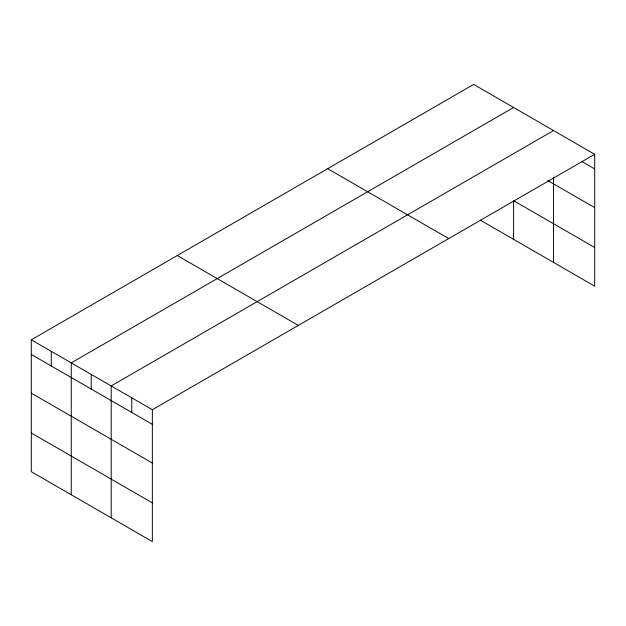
<?xml version="1.0" encoding="UTF-8"?>
<svg xmlns="http://www.w3.org/2000/svg" width="626" height="626" viewBox="0 0 626 626"><rect width="100%" height="100%" fill="white"/><g stroke="black" fill="none" stroke-linecap="round" stroke-linejoin="round"><path stroke-width="0.94" d="M594.7 154.309L152.345 409.701L152.345 541.576L31.3 471.691L31.3 339.816L473.655 84.424L594.7 154.309L594.7 286.184L480.314 220.141M513.602 107.484L71.247 362.877L71.247 494.751M553.548 130.544L111.185 385.937L111.185 517.819M581.531 161.351L594.7 168.957M547.719 180.515L594.7 207.644M594.7 247.497L513.602 200.68L513.602 239.359M327.68 168.699L448.725 238.584M177.275 255.533L298.32 325.418M31.3 339.816L152.345 409.701M31.3 354.465L152.345 424.35M31.3 393.151L152.345 463.037M31.3 433.004L152.345 502.889M553.548 177.111L553.548 262.427M131.765 397.823L131.765 412.471M91.216 374.411L91.216 389.059M51.269 351.35L51.269 365.999"/></g></svg>
